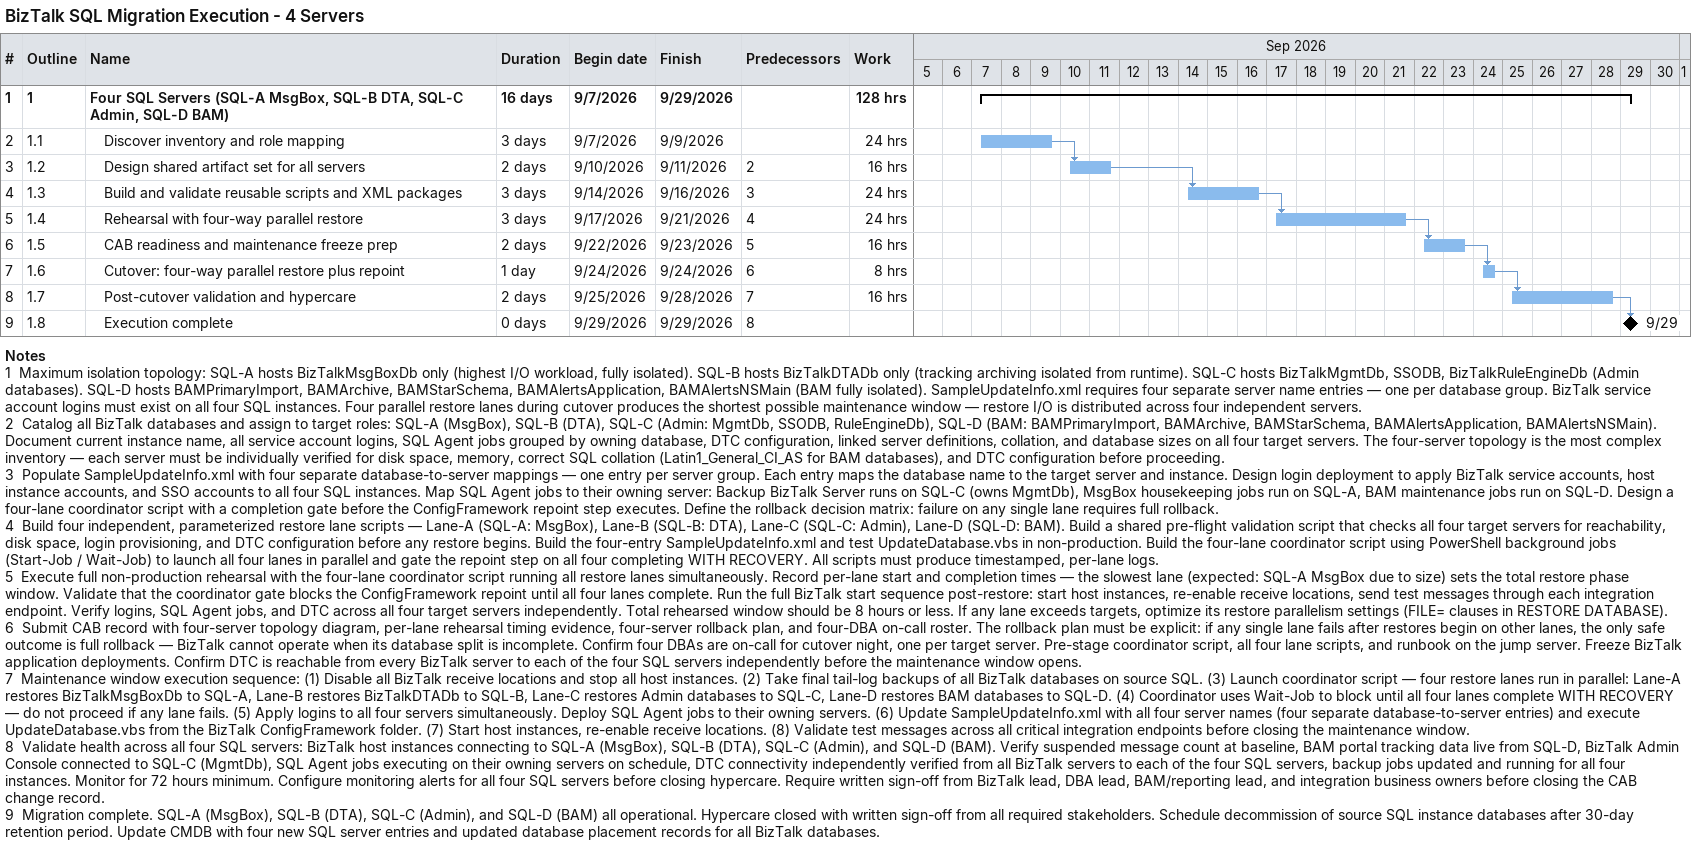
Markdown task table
BizTalk SQL Migration Execution - 4 Servers

| ID | WBS | Task | Duration | Start | Finish | Predecessors | Work (h) |
|---|---|---|---|---|---|---|---|
| 1 | 1 | **Four SQL Servers (SQL-A MsgBox, SQL-B DTA, SQL-C Admin, SQL-D BAM)** | 16d | 2026-09-07 | 2026-09-29 |  | 128 |
| 2 | 1.1 | Discover inventory and role mapping | 3d | 2026-09-07 | 2026-09-09 |  | 24 |
| 3 | 1.2 | Design shared artifact set for all servers | 2d | 2026-09-10 | 2026-09-11 | 2 | 16 |
| 4 | 1.3 | Build and validate reusable scripts and XML packages | 3d | 2026-09-14 | 2026-09-16 | 3 | 24 |
| 5 | 1.4 | Rehearsal with four-way parallel restore | 3d | 2026-09-17 | 2026-09-21 | 4 | 24 |
| 6 | 1.5 | CAB readiness and maintenance freeze prep | 2d | 2026-09-22 | 2026-09-23 | 5 | 16 |
| 7 | 1.6 | Cutover: four-way parallel restore plus repoint | 1d | 2026-09-24 | 2026-09-24 | 6 | 8 |
| 8 | 1.7 | Post-cutover validation and hypercare | 2d | 2026-09-25 | 2026-09-28 | 7 | 16 |
| 9 | 1.8 | Execution complete | 0d | 2026-09-29 | 2026-09-29 | 8 |  |

Notes
- 1: Maximum isolation topology: SQL-A hosts BizTalkMsgBoxDb only (highest I/O workload, fully isolated). SQL-B hosts BizTalkDTADb only (tracking archiving isolated from runtime). SQL-C hosts BizTalkMgmtDb, SSODB, BizTalkRuleEngineDb (Admin databases). SQL-D hosts BAMPrimaryImport, BAMArchive, BAMStarSchema, BAMAlertsApplication, BAMAlertsNSMain (BAM fully isolated). SampleUpdateInfo.xml requires four separate server name entries — one per database group. BizTalk service account logins must exist on all four SQL instances. Four parallel restore lanes during cutover produces the shortest possible maintenance window — restore I/O is distributed across four independent servers.
- 2: Catalog all BizTalk databases and assign to target roles: SQL-A (MsgBox), SQL-B (DTA), SQL-C (Admin: MgmtDb, SSODB, RuleEngineDb), SQL-D (BAM: BAMPrimaryImport, BAMArchive, BAMStarSchema, BAMAlertsApplication, BAMAlertsNSMain). Document current instance name, all service account logins, SQL Agent jobs grouped by owning database, DTC configuration, linked server definitions, collation, and database sizes on all four target servers. The four-server topology is the most complex inventory — each server must be individually verified for disk space, memory, correct SQL collation (Latin1_General_CI_AS for BAM databases), and DTC configuration before proceeding.
- 3: Populate SampleUpdateInfo.xml with four separate database-to-server mappings — one entry per server group. Each entry maps the database name to the target server and instance. Design login deployment to apply BizTalk service accounts, host instance accounts, and SSO accounts to all four SQL instances. Map SQL Agent jobs to their owning server: Backup BizTalk Server runs on SQL-C (owns MgmtDb), MsgBox housekeeping jobs run on SQL-A, BAM maintenance jobs run on SQL-D. Design a four-lane coordinator script with a completion gate before the ConfigFramework repoint step executes. Define the rollback decision matrix: failure on any single lane requires full rollback.
- 4: Build four independent, parameterized restore lane scripts — Lane-A (SQL-A: MsgBox), Lane-B (SQL-B: DTA), Lane-C (SQL-C: Admin), Lane-D (SQL-D: BAM). Build a shared pre-flight validation script that checks all four target servers for reachability, disk space, login provisioning, and DTC configuration before any restore begins. Build the four-entry SampleUpdateInfo.xml and test UpdateDatabase.vbs in non-production. Build the four-lane coordinator script using PowerShell background jobs (Start-Job / Wait-Job) to launch all four lanes in parallel and gate the repoint step on all four completing WITH RECOVERY. All scripts must produce timestamped, per-lane logs.
- 5: Execute full non-production rehearsal with the four-lane coordinator script running all restore lanes simultaneously. Record per-lane start and completion times — the slowest lane (expected: SQL-A MsgBox due to size) sets the total restore phase window. Validate that the coordinator gate blocks the ConfigFramework repoint until all four lanes complete. Run the full BizTalk start sequence post-restore: start host instances, re-enable receive locations, send test messages through each integration endpoint. Verify logins, SQL Agent jobs, and DTC across all four target servers independently. Total rehearsed window should be 8 hours or less. If any lane exceeds targets, optimize its restore parallelism settings (FILE= clauses in RESTORE DATABASE).
- 6: Submit CAB record with four-server topology diagram, per-lane rehearsal timing evidence, four-server rollback plan, and four-DBA on-call roster. The rollback plan must be explicit: if any single lane fails after restores begin on other lanes, the only safe outcome is full rollback — BizTalk cannot operate when its database split is incomplete. Confirm four DBAs are on-call for cutover night, one per target server. Pre-stage coordinator script, all four lane scripts, and runbook on the jump server. Freeze BizTalk application deployments. Confirm DTC is reachable from every BizTalk server to each of the four SQL servers independently before the maintenance window opens.
- 7: Maintenance window execution sequence: (1) Disable all BizTalk receive locations and stop all host instances. (2) Take final tail-log backups of all BizTalk databases on source SQL. (3) Launch coordinator script — four restore lanes run in parallel: Lane-A restores BizTalkMsgBoxDb to SQL-A, Lane-B restores BizTalkDTADb to SQL-B, Lane-C restores Admin databases to SQL-C, Lane-D restores BAM databases to SQL-D. (4) Coordinator uses Wait-Job to block until all four lanes complete WITH RECOVERY — do not proceed if any lane fails. (5) Apply logins to all four servers simultaneously. Deploy SQL Agent jobs to their owning servers. (6) Update SampleUpdateInfo.xml with all four server names (four separate database-to-server entries) and execute UpdateDatabase.vbs from the BizTalk ConfigFramework folder. (7) Start host instances, re-enable receive locations. (8) Validate test messages across all critical integration endpoints before closing the maintenance window.
- 8: Validate health across all four SQL servers: BizTalk host instances connecting to SQL-A (MsgBox), SQL-B (DTA), SQL-C (Admin), and SQL-D (BAM). Verify suspended message count at baseline, BAM portal tracking data live from SQL-D, BizTalk Admin Console connected to SQL-C (MgmtDb), SQL Agent jobs executing on their owning servers on schedule, DTC connectivity independently verified from all BizTalk servers to each of the four SQL servers, backup jobs updated and running for all four instances. Monitor for 72 hours minimum. Configure monitoring alerts for all four SQL servers before closing hypercare. Require written sign-off from BizTalk lead, DBA lead, BAM/reporting lead, and integration business owners before closing the CAB change record.
- 9: Migration complete. SQL-A (MsgBox), SQL-B (DTA), SQL-C (Admin), and SQL-D (BAM) all operational. Hypercare closed with written sign-off from all required stakeholders. Schedule decommission of source SQL instance databases after 30-day retention period. Update CMDB with four new SQL server entries and updated database placement records for all BizTalk databases.
